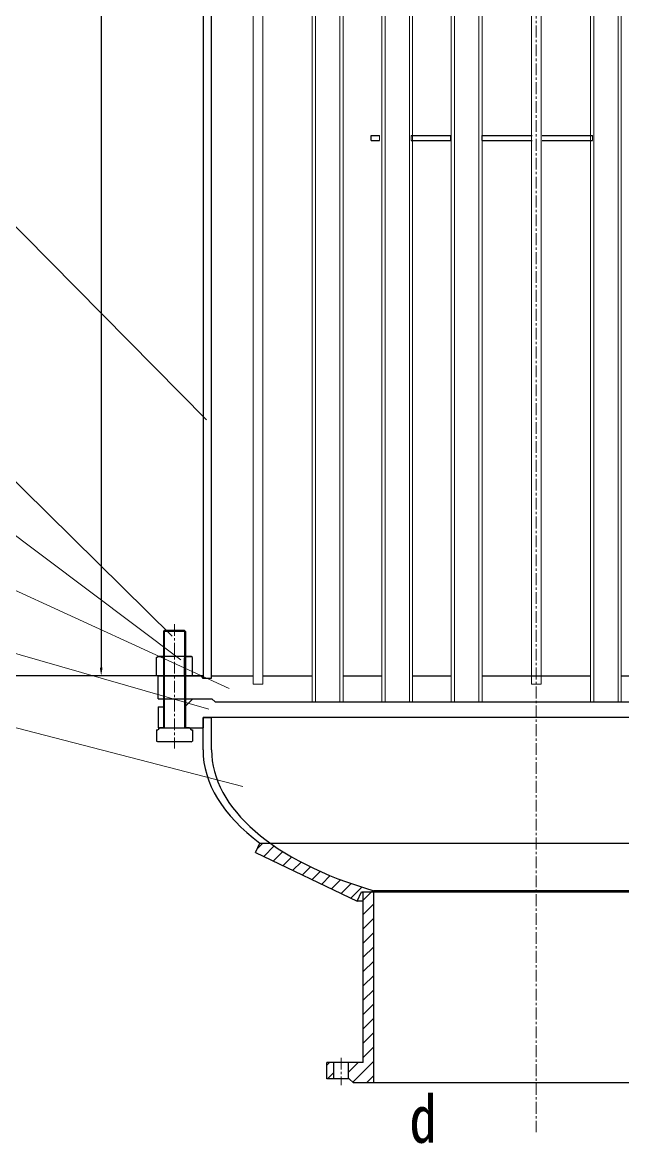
# Model space of a CAD drawing. Header units: millimetres. Extents: x -8339 to 1608, y -494 to 6634.
# Drawn here: x -7426 to -6687, y 1023 to 2402 of the extents above; entities that cross this region are included whole.
import ezdxf

# ---------------------------------------------------------------- set-up
doc = ezdxf.new("R2010")
doc.units = ezdxf.units.MM
doc.header["$LTSCALE"] = 38.72000122070312
doc.linetypes.add('CENTER', pattern=[0.6000000089406967, 0.375, -0.07500000298023224, 0.07500000298023224, -0.07500000298023224])
doc.layers.get('0').update_dxf_attribs({"lineweight": 18})
doc.layers.add('02___PRT_ALL_AXES', color=7, linetype='Continuous', lineweight=18)
doc.layers.add('3_ALL_AXES', color=7, linetype='Continuous', lineweight=18)
for name, color, linetype, lineweight, true_color in [('中心线', 7, 'CENTER', 18, 0xcc0000), ('剖面线', 2, 'Continuous', 18, 0xffff00), ('标注线', 3, 'Continuous', 9, 0x00ff00), ('细实线', 7, 'Continuous', 18, 0x002699)]:
    doc.layers.add(name, color=color, linetype=linetype, lineweight=lineweight, true_color=true_color)
doc.layers.add('粗实线', color=7, linetype='Continuous')
doc.styles.get("Standard").update_dxf_attribs({"font": 'txt.shx', "width": 0.85, "bigfont": 'gbcbig.shx'})
doc.dimstyles.new('ISO-25', dxfattribs={"dimtxt": 15, "dimasz": 10, "dimexe": 5, "dimexo": 0.625, "dimgap": 6, "dimtad": 1, "dimdec": 0, "dimtxsty": 'Standard', "dimcen": 2.5, "dimdle": 20, "dimadec": 0, "dimazin": 0, "dimtfac": 1, "dimtdec": 0, "dimtmove": 0, "dimatfit": 3, "dimfxl": 1, "dimlwd": -1, "dimlwe": -1, "dimarcsym": 0})

# ---------------------------------------------------------------- blocks, each defined once
blk = doc.blocks.new('*X17')
at = {"layer": '标注线', "lineweight": 30}
for points in [[(-7330.298836142069, 4091.396827949565), (-7326.965502808735, 4091.396827949565), (-7328.632169475402, 4101.396827949565)], [(-7330.29883614207, 1608.184748253483), (-7326.965502808736, 1608.184748253483), (-7328.632169475403, 1598.184748253483)]]:
    blk.add_hatch(color=0, dxfattribs=at).paths.add_polyline_path(points, flags=0)
at = {"layer": '标注线', "color": 0, "lineweight": -2}
for p, q in [((-7270.073195172748, 4101.396827949565), (-7333.632169475402, 4101.396827949565)), ((-7328.632169475402, 4091.396827949565), (-7328.632169475403, 1608.184748253483)), ((-7251.410904127034, 1598.184748253483), (-7333.632169475403, 1598.184748253483))]:
    blk.add_line(p, q, dxfattribs=at)
at = {"layer": '标注线', "color": 0, "lineweight": 18, "insert": (-7342.132169475403, 2849.790788101523), "char_height": 15, "width": 72.85714285714266, "attachment_point": 5, "rotation": 90}
blk.add_mtext('\\T1;2500', dxfattribs=at)
blk = doc.blocks.new('*X18')
at = {"layer": '标注线', "lineweight": 30}
for points in [[(-7501.057253516338, 5707.023800106255), (-7497.723920183004, 5707.023800106255), (-7499.390586849671, 5717.023800106255)], [(-7501.057253516339, 1608.184748253483), (-7497.723920183005, 1608.184748253483), (-7499.390586849672, 1598.184748253483)]]:
    blk.add_hatch(color=0, dxfattribs=at).paths.add_polyline_path(points, flags=0)
at = {"layer": '标注线', "color": 0, "lineweight": -2}
for p, q in [((-7267.261571876182, 5717.023800106255), (-7504.390586849671, 5717.023800106255)), ((-7499.390586849671, 5707.023800106255), (-7499.390586849672, 1608.184748253483)), ((-7238.988435139292, 1598.184748253483), (-7504.390586849672, 1598.184748253483))]:
    blk.add_line(p, q, dxfattribs=at)
at = {"layer": '标注线', "color": 0, "lineweight": 18, "insert": (-7512.890586849672, 3657.604274179868), "char_height": 15, "width": 72.85714285714266, "attachment_point": 5, "rotation": 90}
blk.add_mtext('\\T1;4119', dxfattribs=at)

msp = doc.modelspace()

# ---------------------------------------------------------------- hatches: boundary and pattern name
at = {"layer": '剖面线'}
h = msp.add_hatch(dxfattribs=at)
h.set_pattern_fill('ANSI31', color=256, scale=3.92156862745098, style=0)
h.set_pattern_definition([(45, (0, 0), (-8.804172667714854, 8.804172667714855), [])])
edge = h.paths.add_edge_path(flags=0)
edge.add_line((-7013.755448484881, 1321.098209871135), (-7008.271376753829, 1332.525528948021))
edge.add_line((-7008.271376753829, 1332.525528948021), (-7008.271230793923, 1332.525484003485))
edge.add_line((-7008.271230793923, 1332.525484003485), (-6993.295208872129, 1332.525484003485))
edge.add_line((-6993.295208872129, 1332.525484003485), (-6993.295208872129, 1333.959275826147))
edge.add_ellipse((-6793.185363911356, 1507.148333689759), major_axis=(-399.6298519411765, 4.894054190234925e-14), ratio=0.5006633789999998, start_angle=19.28400833487426, end_angle=40.87520390096042)
edge.add_line((-7120.753887238403, 1392.538097219171), (-7133.321418332914, 1392.538097219171))
edge.add_line((-7133.321418332914, 1392.538097219171), (-7138.805468494684, 1381.110823091722))
edge.add_line((-7138.805468494683, 1381.110823091722), (-7013.755448484881, 1321.098209871135))
edge = h.paths.add_edge_path(flags=0)
edge.add_ellipse((-6793.185363911356, 1507.148333689759), major_axis=(-399.6298519411765, 4.894054190234925e-14), ratio=0.5006633789999998, start_angle=139.1247960997072, end_angle=160.7159916651258)
edge.add_line((-6593.075518945659, 1333.959275827578), (-6593.075518945659, 1097.546098351524))
edge.add_line((-6593.075518945659, 1097.546098351524), (-6568.065514940754, 1097.546098351524))
edge.add_line((-6568.065514940755, 1097.546098351524), (-6563.063514141742, 1102.548099155447))
edge.add_line((-6563.063514141742, 1102.548099155447), (-6562.092926935863, 1102.548099155447))
edge.add_line((-6562.092926935863, 1102.548099155447), (-6562.092926935863, 1122.556102356426))
edge.add_line((-6562.092926935863, 1122.556102356425), (-6580.070316862325, 1122.556102356425))
edge.add_line((-6580.070316862324, 1122.556102356425), (-6580.070316862323, 1321.098209871135))
edge.add_line((-6580.070316862324, 1321.098209871135), (-6572.615279332909, 1321.098209871135))
edge.add_line((-6572.615279332909, 1321.098209871135), (-6447.565259323107, 1381.110823091722))
edge.add_line((-6447.565259323107, 1381.110823091722), (-6453.049309484876, 1392.538097219171))
edge.add_line((-6453.049309484875, 1392.538097219171), (-6465.616840584308, 1392.538097219171))
edge = h.paths.add_edge_path(flags=0)
edge.add_arc((-6749.49378496675, 1889.13832779034), 582.4035197387685, 287.01965257058976, 287.10901680744655, ccw=False)
edge.add_ellipse((-6793.185363911356, 1507.148333689759), major_axis=(-410.164065627451, 5.023061100959227e-14), ratio=0.5, start_angle=140.5725146487556, end_angle=140.9277378798296)
edge.add_arc((-6749.493785088922, 1889.138328182315), 582.4035201493365, 286.9184439892444, 287.0073749922909, ccw=False)
edge.add_ellipse((-6793.185363911356, 1507.148333689759), major_axis=(-410.164065627451, 5.023061100959227e-14), ratio=0.5, start_angle=140.5725146487556, end_angle=140.9277378798296)
edge.add_arc((-6749.493783602413, 1889.13832332013), 582.403515064992, 287.0073749903903, 287.019652570979)
h.paths.add_polyline_path([(-6993.295208872129, 1332.525484003485), (-7008.271398323111, 1332.525484003485), (-7013.755448484879, 1321.098209871135), (-7006.300410955465, 1321.098209871135), (-7006.300410955465, 1253.678551331918), (-7006.300410955465, 1193.654541728976), (-7006.300410955465, 1122.556102356425), (-7024.277800881941, 1122.556102356425), (-7024.277800881941, 1102.548099155447), (-7023.307213676047, 1102.548099155447), (-7018.305212877036, 1097.546098351524), (-7006.300410955465, 1097.546098351524), (-6993.295208872129, 1097.546098351524), (-6993.295208872129, 1193.654541728976), (-6993.295208872129, 1253.678551331918)], flags=0)
h.paths.add_polyline_path([(-7042.285003764288, 1122.556102356425), (-7050.81821807802, 1122.556102356425), (-7050.818218078019, 1102.548099155447), (-7042.285003764287, 1102.548099155447)], flags=0)
h.paths.add_polyline_path([(-6544.085724053501, 1102.548099155447), (-6535.552509739786, 1102.548099155447), (-6535.552509739785, 1122.556102356425), (-6544.085724053502, 1122.556102356425)], flags=0)
at = {"layer": '粗实线'}
h = msp.add_hatch(color=256, dxfattribs=at)
h.paths.add_polyline_path([(-6381.020497991666, 1598.184748253483), (-6383.021298283895, 1598.184748253483), (-6383.021298283896, 1595.183547819424)], flags=0)
h.paths.add_polyline_path([(-7203.349429533893, 1595.183547773093), (-7203.349429533893, 1598.184748253483), (-7205.350229857425, 1598.184748253483)], flags=0)

# ---------------------------------------------------------------- linework, layer by layer
at = {"color": 7, "linetype": 'Continuous'}
for p, q in [((-6986.153530846176, 2256.819718476255), (-6986.153530846176, 2262.942167451254)), ((-6947.378020641177, 2256.819718476255), (-6947.378020641177, 2262.942167451254)), ((-6898.84403095118, 2256.819718476255), (-6898.84403095118, 2262.942167451254)), ((-6860.06852074618, 2256.819718476255), (-6860.06852074618, 2262.942167451254)), ((-6724.225031171184, 2256.819718476255), (-6724.225031171184, 2262.942167451254)), ((-7250.518297082924, 1654.207157219171), (-7251.868837298602, 1652.856617003485)), ((-7224.858032975073, 1652.856617003485), (-7251.868837298602, 1652.856617003485)), ((-7226.208573190752, 1654.207157219171), (-7224.858032975073, 1652.856617003485)), ((-7250.785904127034, 1599.535288469172), (-7250.785904127034, 1620.643731846622)), ((-7250.785904127034, 1599.535288469172), (-7250.785904127034, 1620.643731846622)), ((-7193.345427935855, 1595.183547773094), (-7203.349429533893, 1595.183547773094)), ((-7154.583162602534, 1566.171943130935), (-7150.581561965272, 1566.171943130935)), ((-7154.583162602534, 1566.171943130935), (-7116.567956519186, 1566.171943130935)), ((-7120.569557161355, 1566.171943130935), (-7116.567956519186, 1566.171943130935)), ((-7068.985613690764, 1566.171943130935), (-7064.984013048609, 1566.171943130935)), ((-7068.985613690764, 1566.171943130935), (-7030.970407607431, 1566.171943130935)), ((-7034.972008249585, 1566.171943130935), (-7030.970407607431, 1566.171943130935)), ((-6983.388064778994, 1566.171943130935), (-6979.38646413684, 1566.171943130935)), ((-6983.388064778994, 1566.171943130935), (-6945.372858695661, 1566.171943130935)), ((-6949.374459332922, 1566.171943130935), (-6945.372858695661, 1566.171943130935)), ((-6897.790515862331, 1566.171943130935), (-6893.78891522507, 1566.171943130935)), ((-6897.790515862331, 1566.171943130935), (-6859.775309778998, 1566.171943130935)), ((-6863.776910421152, 1566.171943130935), (-6859.775309778998, 1566.171943130935)), ((-6812.192966950562, 1566.171943130935), (-6808.191366308407, 1566.171943130935)), ((-6812.192966950562, 1566.171943130935), (-6774.177760867228, 1566.171943130935)), ((-6778.179361509383, 1566.171943130935), (-6774.177760867228, 1566.171943130935)), ((-6726.595418038806, 1566.171943130935), (-6722.593817396637, 1566.171943130935)), ((-6726.595418038806, 1566.171943130935), (-6688.580211955473, 1566.171943130935)), ((-6692.58181259272, 1566.171943130935), (-6688.580211955473, 1566.171943130935))]:
    msp.add_line(p, q, dxfattribs=at)
at = {"color": 2, "linetype": 'Continuous'}
for p, q in [((-7250.785904127034, 1653.939550175053), (-7250.785904127034, 1620.643731846622)), ((-7250.785904127034, 1599.535288469172), (-7250.785904127034, 1534.159138008387))]:
    msp.add_line(p, q, dxfattribs=at)
at = {"layer": '02___PRT_ALL_AXES', "color": 7, "linetype": 'Continuous'}
for p, q in [((-7111.784388146642, 1566.171943130935), (-7073.769182063309, 1566.171943130935)), ((-7030.970407607431, 1566.171943130935), (-7068.985613690764, 1566.171943130935)), ((-7026.186839234872, 1566.171943130935), (-6988.171633151539, 1566.171943130935)), ((-6945.372858695661, 1566.171943130935), (-6983.388064778994, 1566.171943130935)), ((-6940.589290318208, 1566.171943130935), (-6902.574084239784, 1566.171943130935)), ((-6859.775309778998, 1566.171943130935), (-6897.790515862331, 1566.171943130935)), ((-6854.991741406439, 1566.171943130935), (-6816.976535323121, 1566.171943130935)), ((-6769.394192494684, 1566.171943130935), (-6731.378986411351, 1566.171943130935))]:
    msp.add_line(p, q, dxfattribs=at)
at = {"layer": '3_ALL_AXES', "color": 7, "linetype": 'Continuous'}
msp.add_line((-7209.270962891747, 1598.188733586821), (-7209.301784323107, 1598.188269728976), dxfattribs=at)
at = {"layer": '中心线'}
for p, q in [((-6793.185363911341, 6254.78142807221), (-6793.185363911353, 1036.976941026765)), ((-7238.363435139292, 1661.996137132497), (-7238.363435139292, 1508.875039757399)), ((-7033.281402323108, 1128.533621973103), (-7033.281402323108, 1094.831088797425))]:
    msp.add_line(p, q, dxfattribs=at)
at = {"layer": '粗实线', "color": 7, "linetype": 'Continuous'}
for p, q in [((-7203.349429533893, 3542.96265942015), (-7203.349429533893, 1595.183547773094)), ((-7203.349429533893, 3542.96265942015), (-7203.349429533893, 1595.183547773094)), ((-7193.345427935855, 3542.96265942015), (-7193.345427935855, 1595.183547773094)), ((-7193.345427935855, 3542.96265942015), (-7193.345427935855, 1595.183547773094)), ((-6996.228408611177, 2256.819718476255), (-6996.228408611177, 2262.942167451254)), ((-6996.228408611177, 2262.942167451254), (-6986.153530846176, 2262.942167451254)), ((-6996.228408611177, 2256.819718476255), (-6996.228408611177, 2262.942167451254)), ((-6996.228408611177, 2262.942167451254), (-6986.153530846176, 2262.942167451254)), ((-6947.378020641177, 2262.942167451254), (-6898.84403095118, 2262.942167451254)), ((-6947.378020641177, 2262.942167451254), (-6898.84403095118, 2262.942167451254)), ((-6860.06852074618, 2262.942167451254), (-6811.534531061175, 2262.942167451254)), ((-6860.06852074618, 2262.942167451254), (-6811.534531061175, 2262.942167451254)), ((-6772.759020856175, 2262.942167451254), (-6724.225031171184, 2262.942167451254)), ((-6772.759020856175, 2262.942167451254), (-6724.225031171184, 2262.942167451254)), ((-6996.228408611177, 2256.819718476255), (-6986.153530846176, 2256.819718476255)), ((-6996.228408611177, 2256.819718476255), (-6986.153530846176, 2256.819718476255)), ((-6947.378020641177, 2256.819718476255), (-6898.84403095118, 2256.819718476255)), ((-6947.378020641177, 2256.819718476255), (-6898.84403095118, 2256.819718476255)), ((-6860.06852074618, 2256.819718476255), (-6811.534531061175, 2256.819718476255)), ((-6860.06852074618, 2256.819718476255), (-6811.534531061175, 2256.819718476255)), ((-6772.759020856175, 2256.819718476255), (-6724.225031171184, 2256.819718476255)), ((-6772.759020856175, 2256.819718476255), (-6724.225031171184, 2256.819718476255)), ((-7250.518297082924, 1654.207157219171), (-7251.868837298602, 1652.856617003485)), ((-7251.868837298602, 1652.856617003485), (-7251.868837298602, 1534.159138008387)), ((-7251.868837298602, 1652.856617003485), (-7251.868837298602, 1534.159138008387)), ((-7226.208573190752, 1654.207157219171), (-7250.518297082924, 1654.207157219171)), ((-7226.208573190752, 1654.207157219171), (-7250.518297082924, 1654.207157219171)), ((-7226.208573190752, 1654.207157219171), (-7224.858032975073, 1652.856617003485)), ((-7224.858032975073, 1652.856617003485), (-7224.858032975073, 1534.159138008387)), ((-7224.858032975073, 1652.856617003485), (-7224.858032975073, 1534.159138008387)), ((-7260.561354411351, 1621.018714081918), (-7258.871638421159, 1621.994272062307)), ((-7260.561354411351, 1621.018714081918), (-7258.871638421159, 1621.994272062307)), ((-7260.561354411351, 1599.16030623878), (-7260.561354411351, 1621.018714081918)), ((-7260.561354411351, 1599.16030623878), (-7260.561354411351, 1621.018714081918)), ((-7258.871638421159, 1621.994272062307), (-7252.136444342727, 1621.994272062307)), ((-7217.855231857424, 1621.994272062307), (-7258.871638421159, 1621.994272062307)), ((-7225.940966151549, 1599.535288469172), (-7225.940966151549, 1620.643731846622)), ((-7225.940966151549, 1599.535288469172), (-7225.940966151549, 1620.643731846622)), ((-7224.590425935856, 1621.994272062307), (-7217.855231857424, 1621.994272062307)), ((-7216.165515862324, 1621.018714081918), (-7217.855231857424, 1621.994272062307)), ((-7216.165515862324, 1621.018714081918), (-7217.855231857424, 1621.994272062307)), ((-7216.165515862324, 1599.16030623878), (-7216.165515862324, 1621.018714081918)), ((-7216.165515862324, 1599.16030623878), (-7216.165515862324, 1621.018714081918)), ((-7260.561354411351, 1599.16030623878), (-7258.871638421159, 1598.184748253483)), ((-7260.561354411351, 1599.16030623878), (-7258.871638421159, 1598.184748253483)), ((-7258.871638421159, 1598.184748253483), (-7252.136444342727, 1598.184748253483)), ((-7217.855231857424, 1598.184748253483), (-7258.871638421159, 1598.184748253483)), ((-7249.868036979979, 1598.184748253483), (-7218.304861489783, 1598.184748253483)), ((-7224.590425935856, 1598.184748253483), (-7217.855231857424, 1598.184748253483)), ((-7216.165515862324, 1599.16030623878), (-7217.855231857424, 1598.184748253483)), ((-7216.165515862324, 1599.16030623878), (-7217.855231857424, 1598.184748253483)), ((-7203.349429533893, 1598.184748253483), (-7217.855231857424, 1598.184748253483)), ((-7215.980874082913, 1598.184748253483), (-7203.349429533893, 1598.184748253483)), ((-7193.345427935855, 1595.183547773094), (-7203.349429533893, 1595.183547773094)), ((-7193.345427935855, 1598.184748253483), (-7192.971670396646, 1598.184748253483)), ((-7258.371438337823, 1570.173543773093), (-7215.980874082913, 1570.173543773093)), ((-7258.371438337823, 1560.16954217015), (-7258.371438337823, 1534.159138008387)), ((-7258.371438337823, 1560.16954217015), (-7258.371438337823, 1534.159138008387)), ((-7258.371438337823, 1560.16954217015), (-7251.868837298602, 1560.16954217015)), ((-7215.854431533892, 1570.173543773093), (-7224.858032975073, 1561.169942331916)), ((-7215.980874082913, 1570.173543773093), (-7192.345027774089, 1570.173543773093)), ((-7215.854431533892, 1570.173543773093), (-7193.345427935855, 1570.173543773093)), ((-7192.815215847618, 1547.164340091723), (-7203.349429533893, 1547.164340091723)), ((-7203.349429533893, 1507.148333689759), (-7203.349429533893, 1547.164340091723)), ((-7203.349429533893, 1547.164340091723), (-7198.347428734882, 1547.164340091723)), ((-7203.349429533893, 1547.164340091723), (-7203.349429533893, 1537.16033848878)), ((-7203.349429533893, 1507.148333689759), (-7203.349429533893, 1547.164340091723)), ((-6383.021298283896, 1547.164340091723), (-7203.349429533893, 1547.164340091723)), ((-7198.347428734882, 1547.164340091723), (-7193.345427935855, 1547.164340091723)), ((-7192.815215847618, 1507.148333689759), (-7192.815215847618, 1547.164340091723)), ((-7192.815215847618, 1507.148333689759), (-7192.815215847618, 1547.164340091723)), ((-7260.561354411351, 1532.03328767015), (-7260.561354411351, 1518.127893273092)), ((-7260.561354411351, 1532.03328767015), (-7258.871638421159, 1532.03328767015)), ((-7260.561354411351, 1532.03328767015), (-7260.561354411351, 1518.127893273092)), ((-7260.561354411351, 1532.03328767015), (-7258.871638421159, 1532.03328767015)), ((-7256.745788078014, 1534.159138008387), (-7258.871638421159, 1532.03328767015)), ((-7256.745788078014, 1534.159138008387), (-7258.871638421159, 1532.03328767015)), ((-7258.371438337823, 1534.159138008387), (-7249.868036979979, 1534.159138008387)), ((-7258.371438337823, 1534.159138008387), (-7203.349429533893, 1534.159138008387)), ((-7251.868837298602, 1534.159138008387), (-7256.745788078014, 1534.159138008387)), ((-7226.858833298605, 1534.159138008387), (-7203.349429533893, 1534.159138008387)), ((-7219.981082195662, 1534.159138008387), (-7224.858032975073, 1534.159138008387)), ((-7219.981082195662, 1534.159138008387), (-7217.855231857424, 1532.03328767015)), ((-7219.981082195662, 1534.159138008387), (-7217.855231857424, 1532.03328767015)), ((-7217.855231857424, 1532.03328767015), (-7216.165515862324, 1532.03328767015)), ((-7217.855231857424, 1532.03328767015), (-7216.165515862324, 1532.03328767015)), ((-7216.165515862324, 1532.03328767015), (-7216.165515862324, 1518.127893273092)), ((-7216.165515862324, 1532.03328767015), (-7216.165515862324, 1518.127893273092)), ((-7203.349429533893, 1537.16033848878), (-7203.349429533893, 1534.159138008387)), ((-7258.871638421159, 1517.152335287798), (-7260.561354411351, 1518.127893273092)), ((-7258.871638421159, 1517.152335287798), (-7260.561354411351, 1518.127893273092)), ((-7217.855231857424, 1517.152335287798), (-7216.165515862324, 1518.127893273092)), ((-7217.855231857424, 1517.152335287798), (-7216.165515862324, 1518.127893273092)), ((-7217.855231857424, 1517.152335287798), (-7258.871638421159, 1517.152335287798)), ((-7217.855231857424, 1517.152335287798), (-7258.871638421159, 1517.152335287798)), ((-7138.805468494683, 1381.110823091722), (-7133.321418332914, 1392.538097219171)), ((-7138.805468494683, 1381.110823091722), (-7133.321418332914, 1392.538097219171)), ((-7138.805468494683, 1381.110823091722), (-7013.75544848488, 1321.098209871136)), ((-7138.805468494683, 1381.110823091722), (-7013.75544848488, 1321.098209871136)), ((-7013.75544848488, 1321.098209871136), (-7008.271398323111, 1332.525484003485)), ((-7013.75544848488, 1321.098209871136), (-7008.271398323111, 1332.525484003485)), ((-7006.300410955465, 1253.678551331918), (-7006.300410955465, 1331.922381376031)), ((-7006.300410955465, 1122.556102356426), (-7006.300410955465, 1331.922381376031)), ((-6993.295208872129, 1253.678551331918), (-6993.295208872129, 1333.959275831918)), ((-6993.295208872129, 1097.546098351524), (-6993.295208872129, 1333.959275831918)), ((-6593.075518945659, 1333.959275831918), (-6993.295208872129, 1333.959275831918)), ((-7006.300410955465, 1321.098209871136), (-7013.75544848488, 1321.098209871136)), ((-7006.300410955465, 1193.654541728977), (-7006.300410955465, 1253.678551331918)), ((-6993.295208872129, 1193.654541728977), (-6993.295208872129, 1253.678551331918)), ((-7006.300410955465, 1122.556102356426), (-7006.300410955465, 1193.654541728977)), ((-6993.295208872129, 1097.546098351524), (-6993.295208872129, 1193.654541728977)), ((-7042.285003764288, 1122.556102356426), (-7050.818218078019, 1122.556102356426)), ((-7050.818218078019, 1102.548099155447), (-7050.818218078019, 1122.556102356426)), ((-7050.818218078019, 1102.548099155447), (-7050.818218078019, 1122.556102356426)), ((-7006.300410955465, 1122.556102356426), (-7050.818218078019, 1122.556102356426)), ((-7042.285003764288, 1102.548099155447), (-7042.285003764288, 1122.556102356426)), ((-7042.285003764288, 1102.548099155447), (-7042.285003764288, 1122.556102356426)), ((-7024.277800881941, 1102.548099155447), (-7024.277800881941, 1122.556102356426)), ((-7006.300410955465, 1122.556102356426), (-7024.277800881941, 1122.556102356426)), ((-7024.277800881941, 1102.548099155447), (-7024.277800881941, 1122.556102356426)), ((-7042.285003764288, 1102.548099155447), (-7050.818218078019, 1102.548099155447)), ((-7023.307213676047, 1102.548099155447), (-7050.818218078019, 1102.548099155447)), ((-7023.307213676047, 1102.548099155447), (-7024.277800881941, 1102.548099155447)), ((-7018.305212877035, 1097.546098351524), (-7023.307213676047, 1102.548099155447)), ((-7018.305212877035, 1097.546098351524), (-7023.307213676047, 1102.548099155447)), ((-7006.300410955465, 1097.546098351524), (-7018.305212877035, 1097.546098351524)), ((-6568.065514940755, 1097.546098351524), (-7018.305212877035, 1097.546098351524)), ((-6993.295208872129, 1097.546098351524), (-7006.300410955465, 1097.546098351524))]:
    msp.add_line(p, q, dxfattribs=at)
at = {"layer": '粗实线'}
for p, q in [((-6811.534531061175, 2262.942167451254), (-6798.269224941178, 2262.942167451254)), ((-6786.024326991174, 2262.942167451254), (-6772.759020856175, 2262.942167451254)), ((-6811.534531061175, 2256.819718476255), (-6798.269224941178, 2256.819718476259)), ((-6786.024326991174, 2256.819718476255), (-6772.759020856175, 2256.819718476255)), ((-7008.271230793915, 1332.525431803293), (-7006.300410955465, 1331.922381376031))]:
    msp.add_line(p, q, dxfattribs=at)
at = {"layer": '粗实线', "color": 2, "linetype": 'Continuous'}
msp.add_line((-7225.940966151549, 1653.939550179957), (-7225.940966151549, 1620.643731846622), dxfattribs=at)
at = {"layer": '粗实线', "color": 6, "linetype": 'Continuous'}
for p, q in [((-7258.371438337823, 1570.173543773093), (-7258.371438337823, 1598.184748253483)), ((-7258.371438337823, 1598.184748253483), (-7203.349429533893, 1598.184748253483)), ((-7203.349429533893, 1595.183547773094), (-7205.350229857425, 1598.184748253483)), ((-7193.345427935855, 1598.184748253483), (-7141.577960519198, 1598.184748253483)), ((-7129.573158607429, 1598.184748253483), (-7068.985613690764, 1598.184748253483)), ((-7030.970407607431, 1598.184748253483), (-6983.388064778994, 1598.184748253483)), ((-6945.372858695661, 1598.184748253483), (-6897.790515862331, 1598.184748253483)), ((-6859.775309778998, 1598.184748253483), (-6726.595418038792, 1598.184748253487)), ((-6688.580211955473, 1598.184748253487), (-6640.997869122129, 1598.184748253487)), ((-7188.343427131935, 1566.171943130935), (-7192.345027774089, 1570.173543773093)), ((-7188.343427131935, 1566.171943130935), (-6398.027300685854, 1566.171943130935))]:
    msp.add_line(p, q, dxfattribs=at)
at = {"layer": '粗实线', "color": 40, "linetype": 'Continuous'}
for p, q in [((-7133.321418332914, 1392.538097219171), (-6453.049309484876, 1392.538097219171)), ((-7008.271398323111, 1332.525484003485), (-6578.099329494679, 1332.525484003485))]:
    msp.add_line(p, q, dxfattribs=at)
at = {"layer": '粗实线', "color": 7, "linetype": 'Continuous'}
msp.add_arc((-6836.876942259393, 1889.138329714267), 582.4035217549023, 252.8851478036394, 253.0879247704033, dxfattribs=at)
for major_axis, ratio, end_param in [((-410.1640656274508, 5.023061100959226e-14), 0.5, 0.5929992244999993), ((-399.6298519411764, 4.894054190234924e-14), 0.5006633789999998, 1.046345195)]:
    msp.add_ellipse((-6793.185363911355, 1507.148333689759), major_axis=major_axis, ratio=ratio, start_param=0, end_param=end_param, dxfattribs=at)
at = {"layer": '细实线'}
for p, q in [((-7141.577960519198, 5629.797393312308), (-7141.577960519198, 1587.913587876013)), ((-7129.573158607429, 5629.797393312308), (-7129.573158607429, 1587.913587876013)), ((-6799.187764872134, 5629.797393312312), (-6799.187764872134, 1587.913587876013)), ((-6787.182962960364, 5629.797393312312), (-6787.182962960364, 1587.913587876013)), ((-7129.573158607429, 1587.913587876013), (-7141.577960519198, 1587.913587876013)), ((-6799.187764872134, 1587.913587876013), (-6787.182962960364, 1587.913587876013))]:
    msp.add_line(p, q, dxfattribs=at)
at = {"layer": '细实线', "color": 7, "linetype": 'Continuous'}
for p, q in [((-7068.985613690764, 1566.171943130935), (-7068.985613690749, 5637.800594591724)), ((-7068.985613690764, 1566.171943130935), (-7068.985613690749, 5637.800594591724)), ((-7064.984013048609, 1566.171943130935), (-7064.984013048595, 5637.800594591724)), ((-7064.984013048609, 1566.171943130935), (-7064.984013048595, 5637.800594591724)), ((-7034.972008249585, 1566.171943130935), (-7034.972008249585, 5637.800594591724)), ((-7034.972008249585, 1566.171943130935), (-7034.972008249585, 5637.800594591724)), ((-7030.970407607431, 1566.171943130935), (-7030.970407607431, 5637.800594591724)), ((-7030.970407607431, 1566.171943130935), (-7030.970407607431, 5637.800594591724)), ((-6983.388064778994, 1566.171943130935), (-6983.388064778994, 5637.800594591724)), ((-6983.388064778994, 1566.171943130935), (-6983.388064778994, 5637.800594591724)), ((-6979.38646413684, 1566.171943130935), (-6979.38646413684, 5637.800594591724)), ((-6979.38646413684, 1566.171943130935), (-6979.38646413684, 5637.800594591724)), ((-6949.374459332922, 1566.171943130935), (-6949.374459332922, 5637.800594591724)), ((-6949.374459332922, 1566.171943130935), (-6949.374459332922, 5637.800594591724)), ((-6945.372858695661, 1566.171943130935), (-6945.372858695661, 5637.800594591724)), ((-6945.372858695661, 1566.171943130935), (-6945.372858695661, 5637.800594591724)), ((-6897.790515862331, 1566.171943130935), (-6897.790515862331, 5637.800594591724)), ((-6897.790515862331, 1566.171943130935), (-6897.790515862331, 5637.800594591724)), ((-6893.78891522507, 1566.171943130935), (-6893.78891522507, 5637.800594591724)), ((-6893.78891522507, 1566.171943130935), (-6893.78891522507, 5637.800594591724)), ((-6863.776910421152, 1566.171943130935), (-6863.776910421152, 5637.800594591724)), ((-6863.776910421152, 1566.171943130935), (-6863.776910421152, 5637.800594591724)), ((-6859.775309778998, 1566.171943130935), (-6859.775309778998, 5637.800594591724)), ((-6859.775309778998, 1566.171943130935), (-6859.775309778998, 5637.800594591724)), ((-6726.595418038806, 1566.171943130935), (-6726.595418038792, 5637.800594591724)), ((-6726.595418038806, 1566.171943130935), (-6726.595418038792, 5637.800594591724)), ((-6722.593817396637, 1566.171943130935), (-6722.593817396637, 5637.800594591724)), ((-6722.593817396637, 1566.171943130935), (-6722.593817396637, 5637.800594591724)), ((-6692.58181259272, 1566.171943130935), (-6692.58181259272, 5637.800594591724)), ((-6692.58181259272, 1566.171943130935), (-6692.58181259272, 5637.800594591724)), ((-6688.580211955473, 1566.171943130935), (-6688.580211955473, 5637.800594591724)), ((-6688.580211955473, 1566.171943130935), (-6688.580211955473, 5637.800594591724))]:
    msp.add_line(p, q, dxfattribs=at)
at = {"layer": '细实线', "lineweight": 18}
for p, q in [((-7199.060093972708, 1913.259292683924), (-7971.515399968198, 2694.230349281098)), ((-7241.286154448557, 1646.998683054294), (-7967.835055796011, 2362.824903305599)), ((-7230.513861636291, 1617.969424565455), (-7968.290523516634, 2172.074661209343)), ((-7170.959106806884, 1582.599243597433), (-7968.775124523794, 1948.087336070279)), ((-7196.32910847936, 1557.320548106875), (-7968.932533454568, 1780.082431220741)), ((-7154.196319112166, 1462.152889573036), (-7968.521694658842, 1672.499903255458))]:
    msp.add_line(p, q, dxfattribs=at)
at = {"layer": '细实线', "color": 2, "linetype": 'Continuous'}
msp.add_line((-7225.940966151549, 1599.535288469172), (-7225.940966151549, 1534.159138008387), dxfattribs=at)

# ---------------------------------------------------------------- texts
at = {"layer": '粗实线', "lineweight": 18, "insert": (-6949.487386885369, 1082.799697634994), "char_height": 58.8235294117647, "width": 72.76907803871818, "attachment_point": 1}
msp.add_mtext('\\T1;{\\fFangSong|b0|i0|c0|p13;d}', dxfattribs=at)

# ---------------------------------------------------------------- dimensions: what is measured, and where the dimension line sits
at = {"layer": '标注线', "color": 3, "lineweight": 18}
dim = msp.add_linear_dim(base=(-7499.390586849672, 1598.184748253483), p1=(-7266.636571876182, 5717.023800106255), p2=(-7238.363435139292, 1598.184748253483), angle=90, dimstyle='ISO-25', override={"dimsah": 1, "dimtolj": 1}, dxfattribs=at)
dim.commit()
dim.dimension.update_dxf_attribs({"geometry": '*X18', "text_midpoint": (-7499.390586849672, 3657.604274179868), "dimtype": 160})
dim = msp.add_linear_dim(base=(-7328.632169475403, 1598.184748253483), p1=(-7269.448195172748, 4101.396827949565), p2=(-7250.785904127034, 1598.184748253483), angle=90, text='2500', dimstyle='ISO-25', override={"dimsah": 1, "dimtolj": 1}, dxfattribs=at)
dim.commit()
dim.dimension.update_dxf_attribs({"geometry": '*X17', "text_midpoint": (-7328.632169475403, 2849.790788101523)})

doc.saveas('drawing.dxf')
